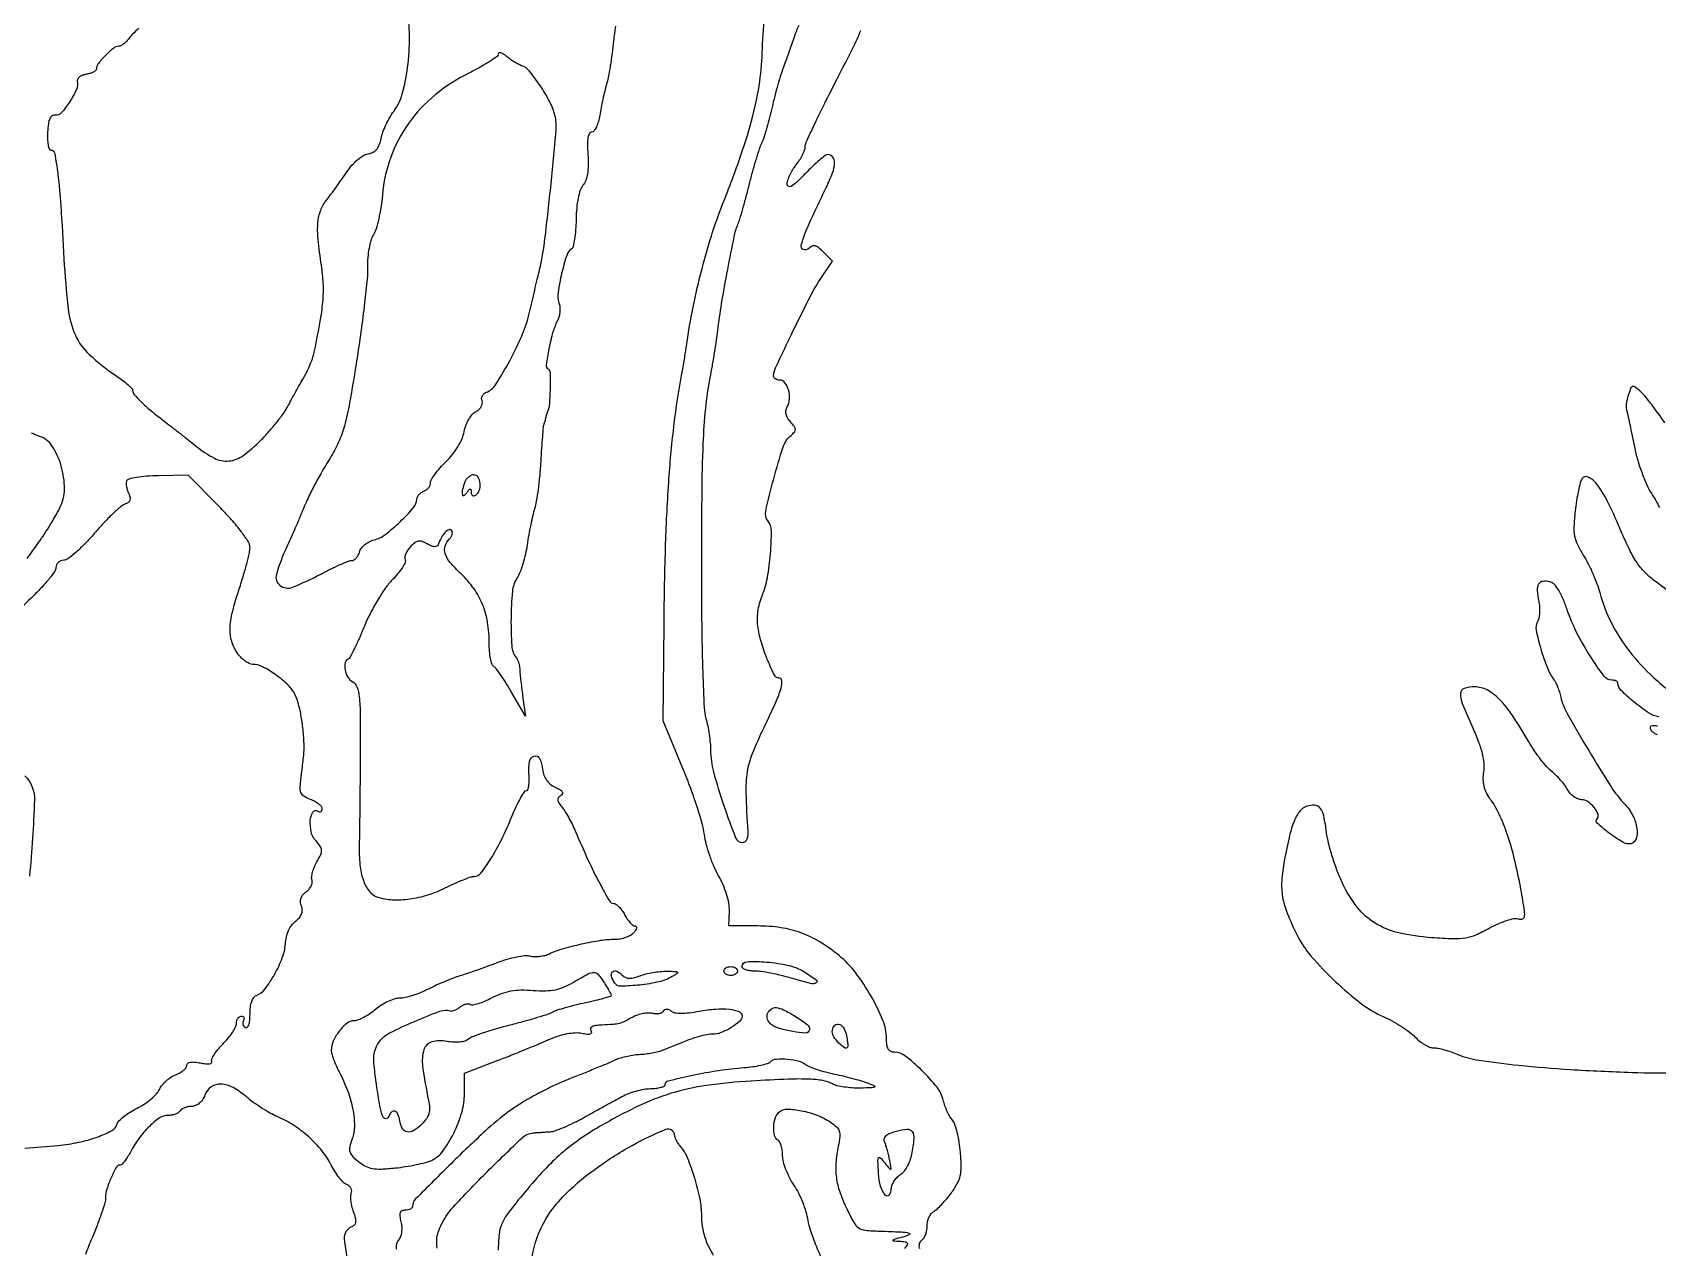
# Model space of a CAD drawing. Extents: x 0 to 1938, y 0 to 2000.
# Drawn here: x 1043.8 to 1403.8, y 423.7 to 693.1 of the extents above; entities that cross this region are included whole.
import ezdxf

# ---------------------------------------------------------------- set-up
doc = ezdxf.new("R2010")
doc.units = 0

msp = doc.modelspace()

# ---------------------------------------------------------------- linework, layer by layer
for points in [[(1067.364593, 693.992785, 0.00972), (1065.967006, 692.663261, 0.038726), (1065.193296, 691.769452, -0.031626), (1064.623696, 691.092263, -0.035475), (1063.993343, 690.519777, -0.038111), (1063.394413, 690.118567, -0.129221), (1062.943296, 690, 0.171131), (1061.811538, 689.600957, 0.026542), (1060.015188, 687.99005, 0.026515), (1058.399642, 686.198127, 0.171828), (1058, 685.069551, -0.201695), (1057.839594, 684.688082, -0.064984), (1057.339062, 684.311579, -0.052755), (1056.611347, 683.99554, -0.038242), (1055.75, 683.79581, 0.052107), (1054.906948, 683.575574, 0.074343), (1054.232145, 683.199837, 0.096896), (1053.823034, 682.734454, 0.183704), (1053.742408, 682.249035, -0.15764), (1053.52973, 680.390601, -0.038189), (1052.019796, 677.646217, -0.035926), (1050.170094, 675.218852, -0.260261), (1048.835777, 674.748955, 0.194904), (1048.168761, 674.603745, 0.138394), (1047.672105, 674.009789, 0.070574), (1047.339887, 672.856473, 0.020156), (1047.154936, 670.998955, 0.022109), (1047.132365, 669.466133, 0.036201), (1047.264363, 668.174693, 0.041866), (1047.509131, 667.24679, 0.317353), (1047.858797, 667, -0.363773), (1048.732188, 666.267656, -0.013606), (1049.411143, 661.714271, -0.01352), (1050.071849, 654.688963, -0.003174), (1050.784638, 642.899248, 0.014621), (1051.707237, 631.846286, 0.076659), (1053.303166, 625.977993, 0.102569), (1056.38058, 621.694361, 0.036705), (1062.305649, 617, -0.012914), (1063.71623, 615.987703, -0.018532), (1064.90714, 615.014063, -0.01459), (1065.819407, 614.161478, -0.197747), (1065.993167, 613.75, 0.177269), (1066.339411, 612.830132, 0.021016), (1067.85587, 611.211827, 0.020994), (1070.027839, 609.252914, 0.011096), (1072.873311, 607, -0.003177), (1074.424908, 605.811004, -0.001563), (1076.384465, 604.279688, -0.00155), (1078.409602, 602.676717, -0.002258), (1080.184122, 601.25, 0.051484), (1084.098324, 598.692156, 0.143653), (1087.28761, 598.076857, 0.133396), (1090.453236, 599.268393, 0.041847), (1094.332192, 602.594831, 0.014413), (1096.184628, 604.58543, 0.01264), (1098.004703, 606.766761, 0.012807), (1099.547867, 608.820172, 0.036705), (1100.473184, 610.344831, -0.0053), (1101.220983, 611.771793, -0.003124), (1102.143032, 613.4614, -0.003125), (1103.085289, 615.13786, -0.005342), (1103.895422, 616.523766, 0.023573), (1104.63308, 617.898339, 0.015753), (1105.351381, 619.533569, 0.01588), (1105.94859, 621.166428, 0.029838), (1106.308531, 622.523766, 0.006234), (1107.623827, 629.471856, 0.023752), (1108.183128, 633.847654, 0.033517), (1108.228481, 637.440232, 0.02408), (1107.817567, 641.433659, -0.012503), (1107.084035, 647.239256, -0.045258), (1107.045994, 650.959517, -0.070963), (1107.656147, 653.663695, -0.07897), (1108.987266, 655.981976, 0.008912), (1109.939283, 657.206079, 0.004043), (1111.14352, 658.840146, 0.004002), (1112.386193, 660.584455, 0.005476), (1113.475132, 662.175969, -0.034007), (1114.586583, 663.616693, -0.035262), (1115.870602, 664.874845, -0.037798), (1117.139698, 665.798546, -0.102962), (1118.178782, 666.175969, 0.080319), (1119.239827, 666.508266, 0.101562), (1120.046263, 667.14223, 0.08472), (1120.635226, 668.140316, 0.040915), (1121.049821, 669.56982, -0.038021), (1121.443386, 670.95672, -0.020484), (1122.124969, 672.598621, -0.020289), (1122.960896, 674.224052, -0.029928), (1123.833813, 675.56982, 0.095461), (1125.808198, 679.71079, 0.034869), (1127.006782, 686.120692, 0.034747), (1127.323463, 693.048666, 0.053301), (1126.543655, 699, 0.006913)], [(1240.400442, 423.398849, -0.078162), (1240.27569, 423.982996, -0.076891), (1240.33511, 424.580711, -0.081902), (1240.564485, 425.099907, -0.109884), (1240.931826, 425.457866, 0.1233), (1241.342115, 425.879417, 0.04748), (1241.686224, 426.626552, 0.043323), (1241.921019, 427.545583, 0.040908), (1242, 428.509327, -0.056113), (1242.109893, 429.485452, -0.05171), (1242.434731, 430.441465, -0.055296), (1242.913125, 431.237107, -0.102547), (1243.479934, 431.728833, 0.060235), (1244.208225, 432.260431, 0.015429), (1245.245294, 433.289875, 0.015489), (1246.364248, 434.547142, 0.015164), (1247.411465, 435.879998, 0.033573), (1248.692528, 437.885199, 0.070677), (1249.342468, 439.610489, 0.058387), (1249.552443, 441.651591, 0.017081), (1249.399928, 444.807656, 0.019425), (1249.124596, 447.06654, 0.021546), (1248.680951, 449.219476, 0.021519), (1248.148268, 451.008857, 0.095358), (1247.602705, 451.956181, -0.049125), (1247.042215, 452.750518, -0.021946), (1246.459345, 453.891116, -0.021473), (1245.943759, 455.161275, -0.027219), (1245.583814, 456.375277, 0.109314), (1244.195335, 459.238108, 0.030949), (1240.868041, 462.946991, 0.028622), (1237.191694, 466.174466, 0.167347), (1234.794241, 467, -0.105933), (1233.950297, 467.180833, -0.157626), (1233.394231, 467.683334, -0.101801), (1233.08852, 468.604685, -0.029377), (1233, 470.110023, 0.097649), (1232.216034, 474.085947, 0.032318), (1229.595418, 479.45641, 0.032785), (1226.13703, 484.687689, 0.058727), (1222.566756, 488.391786, 0.033914), (1218.231657, 491.477973, 0.050505), (1214.042079, 493.501493, 0.051203), (1209.575661, 494.626296, 0.036113), (1204.408327, 495), (1198.060903, 495), (1198.188442, 498.392552, 0.054799), (1198.068728, 500.054393, 0.029402), (1197.578967, 502.054096, 0.027769), (1196.800872, 504.156292, 0.02842), (1195.799788, 506.142552, -0.029613), (1194.790112, 508.157799, -0.018471), (1193.838785, 510.622844, -0.01852), (1193.078366, 513.131261, -0.031743), (1192.657413, 515.27564, 0.036407), (1192.142212, 517.776606, 0.009826), (1190.962148, 521.651841, 0.009895), (1189.444503, 526.010899, 0.010106), (1187.765616, 530.27564), (1183.5, 540.5), (1183.714548, 562, -0.005353), (1184.08154, 579.739108, -0.009822), (1184.818889, 594.174186, -0.011865), (1185.969695, 606.327569, -0.017112), (1187.608431, 617, 0.003262), (1187.885636, 618.52287, 0.002432), (1188.172296, 620.20625, 0.002457), (1188.427012, 621.795817, 0.005585), (1188.600158, 623, -0.016188), (1189.933785, 631.058226, -0.012929), (1191.874565, 639.646662, -0.013131), (1194.202625, 647.918047, -0.019604), (1196.706386, 655, 0.010696), (1200.764673, 665.859499, 0.021526), (1203.407244, 674.61259, 0.0264), (1204.929192, 682.223479, 0.0317), (1205.521349, 689.5, -0.034805), (1206.243911, 697.745928, -0.031967)], [(1172.992026, 694.461633, 0.017927), (1172.543673, 691.207446, -0.007779), (1172.217046, 688.41944, -0.007346), (1171.798328, 685.589062, -0.007326), (1171.35404, 683.093924, -0.025302), (1170.961512, 681.5, 0.01273), (1170.57458, 680.083169, 0.006428), (1170.155574, 678.279688, 0.006379), (1169.770246, 676.404508, 0.009434), (1169.484466, 674.75, -0.0296), (1169.176309, 673.313774, -0.04319), (1168.72443, 672.101745, -0.051295), (1168.207493, 671.250391, -0.234966), (1167.704687, 671.000622, 0.277648), (1167.188809, 670.690592, 0.08037), (1166.877196, 669.773707, 0.04481), (1166.757499, 668.235452, 0.014316), (1166.850569, 665.94049, -0.02014), (1166.917957, 663.608295, -0.03713), (1166.755781, 661.718678, -0.046768), (1166.373792, 660.243079, -0.089884), (1165.762254, 659.189868, 0.096677), (1165.163523, 658.125973, 0.030302), (1164.692569, 656.350308, 0.026974), (1164.368687, 654.128259, 0.01896), (1164.235074, 651.604374, -0.01403), (1164.135928, 649.301916, -0.019855), (1163.909098, 647.263053, -0.016412), (1163.606164, 645.629146, -0.192829), (1163.249358, 645.104374, 0.169187), (1162.152977, 643.640721, 0.019281), (1161.038458, 639.600314, 0.021872), (1160.25746, 635.469374, 0.113091), (1160.446902, 633.167296, -0.056523), (1160.626994, 632.252619, -0.038629), (1160.631508, 631.192556, -0.038878), (1160.474082, 630.155691, -0.061486), (1160.165153, 629.312548, 0.048295), (1159.102407, 626.632459, 0.022093), (1158.218692, 622.970922, 0.01352), (1157.619412, 619.385329, 0.297267), (1158.050005, 618.469095, -0.255215), (1158.471515, 617.728558, -0.008439), (1158.474402, 614.21685, -0.014548), (1158.320354, 610.807202, -0.077838), (1157.897963, 609, 0.019317), (1157.804397, 608.740731, 0.006374), (1157.686634, 608.353125, 0.006337), (1157.566846, 607.919524, 0.007145), (1157.463035, 607.5, -0.007034), (1157.359323, 607.080476, -0.006241), (1157.239832, 606.646875, -0.006276), (1157.122498, 606.259258, -0.019043), (1157.029454, 606, 0.074979), (1156.93799, 605.614535, 0.001279), (1156.762344, 603.44375, 0.003235), (1156.580367, 600.910407, 0.002143), (1156.402745, 598, -0.009047), (1156.171199, 594.908595, -0.008997), (1155.827641, 591.821875, -0.008882), (1155.431053, 589.136083, -0.034445), (1155.042402, 587.5, 0.018049), (1154.634715, 586.003634, 0.007064), (1154.176369, 583.9125, 0.006982), (1153.743666, 581.634124, 0.008631), (1153.407015, 579.5, -0.02106), (1153.023818, 577.409716, -0.018462), (1152.452191, 575.263876, -0.018858), (1151.790902, 573.36412, -0.051447), (1151.140241, 572.100429, 0.122725), (1150.130054, 569.189815, 0.019617), (1149.822963, 563.126588, 0.01827), (1149.975669, 557.058711, 0.151191), (1150.94014, 554.510349, -0.055721), (1151.244209, 554.015057, -0.031062), (1151.505211, 553.356165, -0.030599), (1151.688887, 552.648291, -0.043051), (1151.758291, 552, 0.017937), (1151.806285, 551.151002, 0.003458), (1151.958871, 549.61875, 0.003676), (1152.16249, 547.832825, 0.003384), (1152.397718, 546), (1153.00624, 541.5), (1150.02395, 546.678109, 0.008796), (1148.807254, 548.707248, 0.011416), (1147.61784, 550.520478, 0.009216), (1146.567888, 551.985542, 0.094523), (1146.02083, 552.487126, -0.18125), (1145.623655, 553.000347, -0.027005), (1145.299869, 554.289825, -0.027471), (1145.074615, 555.922671, -0.020542), (1145, 557.738019, 0.040776), (1144.625389, 562.32385, 0.056142), (1143.502957, 566.299227, 0.058097), (1141.562526, 569.822532, 0.04808), (1138.75, 573.058133, -0.027385), (1136.349688, 575.599355, -0.095631), (1135.250828, 577.557173, -0.157425), (1135.236715, 579.220482, -0.120984), (1136.183333, 580.783333, 0.060453), (1136.580937, 581.290763, 0.07915), (1136.802361, 581.835764, 0.097207), (1136.819307, 582.331989, 0.157721), (1136.62896, 582.704373, 0.309241), (1136.016829, 582.819289, 0.102119), (1135.231297, 582.261111, 0.061753), (1134.390513, 581.098525, 0.033699), (1133.646909, 579.5, -0.191644), (1133.340191, 579.168595, -0.132121), (1132.831404, 579.074618, -0.079967), (1132.120306, 579.248384, -0.033255), (1131.234576, 579.693573, 0.043682), (1130.103256, 580.232994, 0.13578), (1129.26922, 580.306331, 0.127475), (1128.484492, 579.940928, 0.036482), (1127.505961, 579.006587, 0.038971), (1126.897035, 578.218195, 0.049799), (1126.473232, 577.404627, 0.058658), (1126.278897, 576.684385, 0.176792), (1126.380167, 576.193894, -0.256341), (1126.409366, 575.6296, -0.030038), (1125.771552, 574.48997, -0.030045), (1124.781941, 573.133736, -0.020089), (1123.499308, 571.702254, 0.040272), (1121.97784, 569.859861, 0.017349), (1120.243803, 567.184574, 0.017035), (1118.585344, 564.193894, 0.021597), (1117.271179, 561.321373, -0.00721), (1116.154925, 558.683397, -0.010657), (1115.093721, 556.405862, -0.006158), (1114.145621, 554.537836, -0.169237), (1113.75, 554.166667, 0.243145), (1113.063709, 553.310205, 0.098858), (1113.061507, 551.771908, 0.085906), (1113.681547, 550.159134, 0.131366), (1114.75, 549.120731, -0.182355), (1115.701329, 547.991618, -0.058643), (1116.192326, 545.818939, -0.02462), (1116.412343, 541.885191, -0.003065), (1116.416729, 533.321041, -0.00067), (1116.374442, 527.243451, -0.000694), (1116.316277, 521.238056, -0.000668), (1116.251762, 516.039702, -0.003006), (1116.191696, 513, 0.030729), (1116.35086, 508.539804, 0.060241), (1117.116259, 505.075524, 0.082826), (1118.434856, 502.679299, 0.149891), (1120.260016, 501.417474, 0.065871), (1123.561723, 500.831047, 0.044581), (1127.385088, 501.002728, 0.041847), (1131.393212, 501.889011, 0.040282), (1135.251591, 503.438083, -0.00922), (1137.314711, 504.419116, -0.011598), (1139.261755, 505.247437, -0.00982), (1140.912751, 505.86774, -0.085144), (1141.6838, 506, 0.231516), (1143.12231, 506.7038, 0.024946), (1145.30921, 509.826896, 0.026115), (1147.686945, 514.089885, 0.016826), (1150.009383, 519.25, -0.011966), (1150.9755, 521.453541, -0.018273), (1151.927586, 523.310938, -0.013173), (1152.788141, 524.757833, -0.257445), (1153.227296, 525, 0.325279), (1153.54256, 525.229365, 0.040788), (1153.748003, 526.101562, 0.035482), (1153.843702, 527.312515, 0.021498), (1153.793282, 528.75, -0.06543), (1153.937053, 531.479536, -0.278036), (1154.977069, 532.651846, -0.380315), (1156.158983, 532.118222, -0.076562), (1156.821641, 529.695919, 0.057675), (1157.119209, 528.421758, 0.067985), (1157.691197, 527.324176, 0.069169), (1158.526926, 526.434766, 0.062797), (1159.600018, 525.772475, -0.025905), (1160.65723, 525.222987, -0.113758), (1161.164848, 524.742773, -0.25885), (1161.199687, 524.308264, -0.148746), (1160.84268, 523.902771, 0.090544), (1160.337788, 523.447129, 0.18856), (1160.191952, 522.946176, 0.12242), (1160.408652, 522.319831, 0.029683), (1161.064302, 521.431948, -0.034388), (1161.72072, 520.525313, -0.012501), (1162.527405, 519.157673, -0.012327), (1163.338318, 517.612376, -0.014387), (1164.028993, 516.105733, 0.007659), (1166.870389, 509.680661, 0.013942), (1169.415729, 504.537769, 0.008709), (1171.621298, 500.546913, 0.268298), (1172.567157, 500, -0.1587), (1173.078414, 499.833535, -0.042391), (1173.733444, 499.265625, -0.038553), (1174.407342, 498.456912, -0.031573), (1175, 497.5, 0.027549), (1175.582179, 496.542899, 0.035097), (1176.225014, 495.734375, 0.03774), (1176.837078, 495.160212, 0.171146), (1177.291424, 495, -0.253231), (1177.539068, 494.865984, -0.195075), (1177.599123, 494.559375, -0.089265), (1177.411831, 494.076421, -0.036195), (1177, 493.5, -0.090714), (1176.31283, 492.924557, -0.042936), (1175.258718, 492.440625, -0.040665), (1174.035278, 492.11086, -0.045531), (1172.820375, 492, 0.039298), (1169.671914, 491.752161, 0.015294), (1165.377837, 490.936582, 0.015187), (1161.165072, 489.866929, 0.042318), (1158.315707, 488.782654, -0.048424), (1157.327265, 488.420247, -0.034075), (1156.162782, 488.200481, -0.034525), (1155.008131, 488.143412, -0.059104), (1154.053903, 488.275653, 0.091003), (1152.918806, 488.360113, 0.021962), (1151.047941, 488.075153, 0.021821), (1148.896006, 487.551491, 0.02013), (1146.738196, 486.830194, -0.003451), (1144.512765, 486.002815, -0.002953), (1142.15747, 485.161332, -0.002975), (1140.007683, 484.421894, -0.008485), (1138.5, 483.941661, 0.018378), (1137.071423, 483.455295, 0.008089), (1135.217576, 482.712533, 0.007993), (1133.274703, 481.860613, 0.010629), (1131.538558, 481.020934, -0.021498), (1129.846194, 480.247347, -0.019475), (1128.037493, 479.593649, -0.019911), (1126.372482, 479.136341, -0.05712), (1125.182914, 479, 0.07697), (1124.055398, 478.825396, 0.032204), (1122.619254, 478.265625, 0.030908), (1121.131091, 477.456803, 0.034981), (1119.817631, 476.5, -0.026979), (1118.547338, 475.543187, -0.027424), (1117.188127, 474.734375, -0.028498), (1115.933464, 474.16659, -0.092256), (1115.038285, 474, 0.172635), (1113.489712, 473.448899, 0.057234), (1111.78148, 471.696555, 0.05625), (1110.441732, 469.491267, 0.108813), (1110, 467.485523, 0.067461), (1110.11107, 466.666048, 0.0187), (1110.50392, 465.426128, 0.018523), (1111.058837, 464.041886, 0.018438), (1111.715471, 462.70034, -0.033635), (1113.604677, 458.523937, -0.041225), (1114.767948, 454.403568, -0.046446), (1115.139246, 450.70043, -0.092109), (1114.622647, 447.805554, 0.029625), (1114.080233, 446.058643, 0.128256), (1114.094544, 444.981902, 0.127062), (1114.633102, 444.043861, 0.028849), (1116, 442.797857, 0.050123), (1117.557147, 441.774728, 0.07672), (1119.083351, 441.255348, 0.054929), (1121.040092, 441.127733, 0.014821), (1124.145272, 441.358758, 0.013021), (1126.481843, 441.664102, 0.012459), (1128.83419, 442.094344, 0.012493), (1130.889982, 442.577433, 0.042961), (1132.180143, 443.036217, 0.126768), (1134.697639, 445.070841, 0.045431), (1137.120144, 449.039047, 0.044783), (1138.906821, 453.675973, 0.069682), (1139.5, 457.911651), (1139.5, 462.340923), (1147, 465.244837, 0.002497), (1150.169427, 466.490237, 0.002146), (1153.490782, 467.831068, 0.002161), (1156.495381, 469.074226, 0.006223), (1158.564365, 469.97119, -0.029364), (1160.399309, 470.667753, -0.030146), (1162.287313, 471.137432, -0.032262), (1164.042568, 471.347379, -0.060932), (1165.46299, 471.251826, 0.018493), (1166.747358, 471.055213, 0.098138), (1167.452613, 471.112272, 0.30406), (1167.692501, 471.394738, 0.168386), (1167.589608, 471.855011, -0.208375), (1167.51859, 472.349284, -0.204641), (1167.831594, 472.742846, -0.088841), (1168.629843, 473.005605, -0.024991), (1169.940983, 473.125, 0.007493), (1172.506921, 473.268392, 0.044337), (1173.833632, 473.481716, 0.052019), (1175.011249, 473.914235, 0.012602), (1176.852233, 474.875332, -0.043877), (1177.892189, 475.338055, -0.035746), (1179.070673, 475.650903, -0.037035), (1180.2055, 475.780818, -0.074066), (1181.101237, 475.683777, 0.051285), (1181.870535, 475.564912, 0.058368), (1182.614151, 475.613902, 0.067126), (1183.223078, 475.813291, 0.142638), (1183.588032, 476.142438, -0.113369), (1183.916173, 476.474574, -0.143968), (1184.328606, 476.593038, -0.114914), (1184.811788, 476.477304, -0.057263), (1185.341621, 476.131443, 0.135175), (1186.136361, 475.772711, 0.038122), (1187.504016, 475.664339, 0.031077), (1189.300244, 475.770919, 0.016519), (1191.502593, 476.113771, -0.027847), (1195.140139, 476.59596, -0.047269), (1198.207702, 476.539641, -0.064719), (1200.331617, 476.015193, -0.309188), (1201, 475.037652, -0.214876), (1200.4707, 473.862878, -0.043819), (1198.591251, 472.473504, -0.045299), (1196.335498, 471.360205, -0.092242), (1194.399618, 471, 0.052531), (1192.779536, 470.82932, 0.025977), (1190.779163, 470.293165, 0.016058), (1187.972284, 469.281509, 0.004111), (1183.5, 467.462658, -0.036532), (1182.502785, 467.130581, -0.01526), (1181.11852, 466.824073, -0.015002), (1179.610833, 466.584805, -0.018818), (1178.201345, 466.45796, 0.024847), (1176.777258, 466.312481, 0.018497), (1175.225024, 466.016408, 0.018799), (1173.778878, 465.626959, 0.039746), (1172.701345, 465.196447, -0.014501), (1171.402755, 464.600014, -0.002415), (1168.868963, 463.538507, -0.002647), (1165.87619, 462.320176, -0.002342), (1162.746189, 461.082236, 0.01787), (1159.370855, 459.624511, 0.012129), (1155.633507, 457.736993, 0.012233), (1152.109167, 455.735923, 0.023854), (1149.421131, 453.941736, 0.027409), (1144.136805, 449.570952, 0.008084), (1136.530704, 442.31223, 0.002786), (1128.686557, 434.493531, 0.197887), (1128, 432.826738, -0.186774), (1127.87783, 432.511094, -0.089593), (1127.52753, 432.242854, -0.069422), (1127.00709, 432.060994, -0.049428), (1126.391592, 432, 0.097681), (1125.656662, 431.85504, 0.210034), (1125.263943, 431.447809, 0.123622), (1125.183054, 430.696239, 0.026787), (1125.434651, 429.404347, -0.047188), (1125.606059, 428.282347, -0.046831), (1125.564758, 427.145176, -0.050425), (1125.327149, 426.133391, -0.090571), (1124.910539, 425.392206, 0.113812), (1124.448299, 424.473311, 0.098153), (1124.400947, 423.391616, 0.05853)], [(1213.580644, 694.615914, 0.031503), (1212.796191, 692.741952, -0.001207), (1212.140173, 690.862768, -0.00081), (1211.381699, 688.717948, -0.000816), (1210.64052, 686.643521, -0.001614), (1210.04428, 685, 0.014016), (1209.464921, 683.270361, 0.005734), (1208.77133, 680.891635, 0.005668), (1208.084237, 678.318231, 0.007218), (1207.511838, 675.928969, -0.008202), (1206.962242, 673.654654, -0.008513), (1206.34465, 671.427794, -0.008272), (1205.746051, 669.520475, -0.03616), (1205.293623, 668.428969, 0.036402), (1204.816654, 667.276684, 0.006193), (1204.097431, 665.010385, 0.006732), (1203.319977, 662.321419, 0.005952), (1202.58123, 659.5, -0.003912), (1201.853428, 656.67337, -0.004406), (1201.108858, 653.96875, -0.004043), (1200.436814, 651.679467, -0.023776), (1200.018043, 650.5, 0.04647), (1199.190782, 647.785725, 0.003796), (1197.748256, 640.496453, 0.005635), (1196.398011, 632.926464, 0.011772), (1195.552564, 627, -0.006877), (1195.26752, 624.851683, -0.003157), (1194.839847, 622.059375, -0.003126), (1194.352772, 619.126035, -0.004318), (1193.876448, 616.5, 0.021843), (1192.889441, 609.711931, 0.014915), (1192.337294, 601.93556, 0.008578), (1192.069111, 590.716543, 0.001774), (1192.006, 570.966604, 0.003463), (1192.081829, 560.550555, 0.004794), (1192.30411, 551.211017, 0.003052), (1192.613589, 543.377839, 0.058493), (1193.007684, 540.973206, -0.020821), (1193.390194, 539.394167, -0.012627), (1193.716933, 537.499515, -0.012644), (1193.946467, 535.599657, -0.021695), (1194.028684, 534.006602, 0.063144), (1194.683758, 529.158272, 0.017633), (1196.919, 521.82028, 0.009665), (1199.586328, 514.519326, 0.309663), (1201.074368, 513.5, 0.149411), (1201.655964, 513.677762, 0.128321), (1202.080414, 514.159469, 0.090055), (1202.31293, 514.946039, 0.043451), (1202.335012, 516, -0.008689), (1201.922741, 524.489998, -0.045951), (1202.205002, 529.134827, -0.056897), (1203.313106, 533.198639, -0.017678), (1205.870709, 539, 0.006209), (1208.484601, 544.578795, 0.033979), (1209.650054, 547.695717, 0.092205), (1209.828616, 549.374022, 0.391578), (1209.151874, 550, -0.284832), (1208.186266, 550.598639, -0.016919), (1206.699779, 553.865445, -0.024568), (1205.359791, 557.605115, -0.03355), (1204.551476, 561.090873, -0.040166), (1204.413504, 562.801104, -0.031218), (1204.529574, 564.664676, -0.030924), (1204.879737, 566.520943, -0.036893), (1205.443271, 568.209985, 0.054362), (1206.609351, 572.158455, 0.024693), (1207.304132, 577.507334, 0.019611), (1207.512564, 582.641061, 0.172278), (1206.766075, 584.752399, -0.227994), (1206.252777, 586.918013, -0.011551), (1208.013568, 594.154033, -0.014409), (1210.1189, 601.193361, -0.14054), (1211.852192, 603.734096, 0.041582), (1212.614882, 604.482555, 0.189482), (1212.816711, 605.058285, 0.151605), (1212.592052, 605.696904, 0.024099), (1211.740072, 606.734723, -0.048839), (1211.092756, 607.607844, -0.082406), (1210.758977, 608.453519, -0.094857), (1210.740631, 609.274875, -0.086059), (1211.022712, 610.0761, 0.115537), (1211.518373, 611.798832, 0.08019), (1211.295219, 613.820419, 0.092165), (1210.508594, 615.43323, 0.237626), (1209.383369, 616, -0.060392), (1208.854355, 616.06413, -0.079102), (1208.406365, 616.253088, -0.097178), (1208.106401, 616.532965, -0.157861), (1208, 616.861575, -0.110664), (1208.423676, 618.752376, -0.002622), (1212.355428, 626.973283, -0.00565), (1216.223567, 634.728889, -0.03058), (1218.621615, 638.774348), (1221.066847, 642.377598), (1219.044534, 644.39991, 0.026597), (1217.970066, 645.36577, 0.108733), (1217.189672, 645.754772, 0.168864), (1216.510898, 645.694362, 0.090763), (1215.811111, 645.211111, -0.297122), (1214.596111, 644.954974, -0.387459), (1214.115194, 645.921653, -0.037207), (1215.79059, 650.482569, -0.006652), (1219.65469, 658.696432, 0.023172), (1221.047311, 661.929852, 0.079189), (1221.506046, 664.166424, 0.179672), (1221.089724, 665.46032, 0.229914), (1219.978109, 666, 0.166944), (1219.44536, 665.817022, 0.010753), (1218.153854, 664.765825, 0.01476), (1216.649473, 663.408103, 0.010406), (1215.037126, 661.798555, -0.009634), (1213.058415, 659.817173, -0.057322), (1211.898255, 658.931024, -0.254421), (1211.300404, 658.907399, -0.285396), (1211, 659.390825, -0.07886), (1211.137218, 660.255428, -0.029348), (1211.5875, 661.404523, -0.028203), (1212.234551, 662.621902, -0.030406), (1213, 663.727129, 0.025083), (1213.765475, 664.807653, 0.025672), (1214.4125, 665.951268, 0.026501), (1214.867984, 666.997677, 0.089628), (1215, 667.728223, -0.107054), (1215.216449, 668.727574, -0.003073), (1217.054417, 672.706414, -0.00609), (1219.313925, 677.371308, -0.004139), (1221.993761, 682.627143, 0.003936), (1225.612049, 689.716396, 0.023179), (1227.304869, 693.530596, 0.046277)], [(1405.463795, 606.522392, 0.007387), (1403.249355, 609.602611, 0.006636), (1401.306401, 612.151245, 0.043616), (1400.21081, 613.323027, 0.01301), (1398.891895, 614.447058, 0.217159), (1398.348455, 614.587035, 0.254601), (1397.937005, 614.258246, 0.017676), (1397.39244, 612.823027, 0.023051), (1397.114346, 611.860296, 0.023982), (1396.930338, 610.888639, 0.024556), (1396.853435, 610.03745, 0.088609), (1396.926849, 609.5, -0.024383), (1397.110517, 608.819864, -0.001483), (1397.554095, 606.75929, -0.002211), (1398.064539, 604.299909, -0.001633), (1398.608441, 601.574178, 0.02113), (1399.312971, 598.643789, 0.017104), (1400.307108, 595.565762, 0.017435), (1401.42181, 592.786796, 0.042091), (1402.483467, 590.845618, -0.016158), (1403.446858, 589.282336, -0.018569), (1404.260768, 587.729755, -0.017961)], [(1042.620157, 576.459061, 0.007263), (1045.161301, 579.987039, 0.014589), (1047.731122, 583.905088, 0.018327), (1049.868316, 587.684259, 0.1196), (1050.894531, 591.878462, 0.071256), (1050.171558, 596.994682, 0.074548), (1048.125931, 601.43778, 0.174495), (1045.244277, 603.605732, -0.018996), (1044.467504, 603.878292, -0.011596), (1043.571756, 604.255577, -0.011617)], [(1042.116168, 445.762999, 0.010329), (1049.5, 446.342185, 0.027484), (1054.034015, 447.045491, 0.03383), (1058.151359, 448.213768, 0.03477), (1061.335928, 449.611618, 0.197596), (1062.500355, 451.001119, -0.115739), (1062.964985, 451.780148, -0.031174), (1064.034769, 452.757411, -0.029829), (1065.424462, 453.745889, -0.026989), (1066.968039, 454.59851, 0.0323), (1068.548441, 455.49349, 0.029656), (1070.048395, 456.608273, 0.030932), (1071.265505, 457.76573, 0.080031), (1071.936441, 458.770078, -0.062445), (1072.517352, 459.709214, -0.038716), (1073.408205, 460.653902, -0.038358), (1074.449677, 461.463274, -0.055218), (1075.487709, 461.995327, 0.037339), (1076.449206, 462.445593, 0.04623), (1077.262015, 463.007656, 0.053088), (1077.825531, 463.591922, 0.166834), (1078, 464.100249, -0.228882), (1078.214859, 464.545026, -0.124533), (1078.780499, 464.799649, -0.068201), (1079.725548, 464.836523, -0.025056), (1081.049711, 464.640058, 0.022547), (1082.203378, 464.462973, 0.055913), (1083.057025, 464.466805, 0.134006), (1083.488514, 464.640461, 0.386518), (1083.542618, 464.931042, -0.247611), (1083.506468, 465.460921, -0.035688), (1084.032709, 466.450655, -0.033604), (1084.881422, 467.62153, -0.022755), (1085.992907, 468.839061, 0.023962), (1087.143949, 470.106052, 0.027254), (1088.116667, 471.426042, 0.02798), (1088.808729, 472.621873, 0.117711), (1089, 473.423077, -0.065353), (1089.079133, 474.025923, -0.082776), (1089.311086, 474.536779, -0.099047), (1089.65516, 474.878492, -0.147176), (1090.059017, 475, -0.098926), (1090.418448, 474.928183, -0.176081), (1090.637945, 474.726548, -0.169366), (1090.681645, 474.42443, -0.090666), (1090.542705, 474.069098, 0.108373), (1090.401101, 473.665803, 0.099685), (1090.434921, 473.22714, 0.095498), (1090.639411, 472.820631, 0.090427), (1090.983688, 472.510081, 0.327411), (1091.392039, 472.54251, 0.13283), (1091.72297, 473.031865, 0.060415), (1091.935716, 474.030905, 0.022287), (1092, 475.472368, -0.031647), (1092.095481, 476.979389, -0.050949), (1092.386507, 478.231604, -0.064481), (1092.83646, 479.142186, -0.155398), (1093.416783, 479.60644, 0.139316), (1095.290428, 481.010959, 0.034542), (1097.419111, 484.248467, 0.036069), (1099.15291, 487.926769, 0.076136), (1099.828498, 491, -0.041958), (1100.059137, 492.544047, -0.04684), (1100.540631, 493.969469, -0.050799), (1101.229075, 495.169409, -0.074408), (1102.075901, 496.041096, 0.048776), (1102.937178, 496.841526, 0.089267), (1103.433836, 497.658066, 0.102473), (1103.575904, 498.51566, 0.081767), (1103.386299, 499.435703, -0.074721), (1103.189858, 500.325682, -0.098284), (1103.295654, 501.1486, -0.093222), (1103.715834, 501.900299, -0.061029), (1104.441979, 502.581232, 0.057332), (1105.082524, 503.173087, 0.062344), (1105.551257, 503.879523, 0.070525), (1105.786561, 504.588443, 0.131907), (1105.737014, 505.186625, -0.117084), (1105.659758, 505.874555, -0.035685), (1105.861721, 506.910103, -0.033553), (1106.262326, 508.075742, -0.031021), (1106.824222, 509.209471, 0.021567), (1107.67697, 510.851333, 0.122904), (1107.862522, 511.809311, 0.14031), (1107.562969, 512.67801, 0.031186), (1106.573145, 513.919176, -0.127444), (1105.570335, 515.835829, -0.074618), (1105.363199, 518.433818, -0.122711), (1105.945173, 520.228367, -0.412976), (1107.029317, 520.481881, 0.088462), (1107.399937, 520.335091, 0.167301), (1107.714862, 520.376548, 0.177832), (1107.924831, 520.599065, 0.101448), (1108, 520.965734, 0.176712), (1107.823266, 521.450181, 0.049558), (1107.236771, 522.021324, 0.043435), (1106.396324, 522.579542, 0.034051), (1105.401774, 523.037345, -0.049079), (1103.932607, 523.767807, -0.171287), (1103.28319, 524.584097, -0.10363), (1103.118785, 525.879598, -0.012438), (1103.423106, 528.762594, 0.003115), (1103.657972, 530.649855, 0.003909), (1103.851084, 532.402137, 0.003147), (1103.992261, 533.873602, 0.030502), (1104.010037, 534.5, 0.01471), (1103.784243, 538.135218, 0.019539), (1103.353156, 541.419204, 0.021915), (1102.751421, 544.19577, 0.047423), (1101.998914, 546.244434, 0.089184), (1100.473976, 548.359432, 0.036294), (1097.740247, 550.641783, 0.035522), (1094.781248, 552.464446, 0.12085), (1092.597827, 553, -0.100446), (1091.996897, 553.121953, -0.039218), (1091.241582, 553.514063, -0.036829), (1090.466281, 554.080365, -0.037747), (1089.789297, 554.75, -0.085448), (1088.191462, 557.386117, -0.088764), (1087.594815, 560.369739, -0.063379), (1087.998802, 564.156547, -0.022754), (1089.492122, 569.381795, 0.007671), (1090.452329, 572.394641, 0.009102), (1091.263311, 575.269142, 0.008101), (1091.86232, 577.710793, 0.056153), (1092, 578.932863, 0.143655), (1091.642124, 580.152771, 0.019197), (1090.092032, 582.37485, 0.019818), (1087.910651, 585.033403, 0.01243), (1085.163661, 587.972564), (1078.327323, 594.932036), (1071.698012, 594.819069, 0.014312), (1069.04326, 594.697765, 0.024263), (1066.835649, 594.425299, 0.022752), (1065.163751, 594.057023, 0.245042), (1064.669478, 593.603051, 0.089528), (1064.577133, 593.060795, 0.038882), (1064.641362, 592.329684, 0.036859), (1064.833187, 591.542534, 0.040436), (1065.134374, 590.817149, -0.059665), (1065.438175, 589.998105, -0.150638), (1065.398564, 589.370455, -0.152416), (1065.013335, 588.878737, -0.06155), (1064.249247, 588.480179, 0.0903), (1063.297596, 587.912371, 0.011711), (1061.545091, 586.307387, 0.013339), (1059.542586, 584.279952, 0.010782), (1057.5, 582.001992, -0.015318), (1055.457321, 579.765093, -0.020182), (1053.454688, 577.862612, -0.018046), (1051.70143, 576.435192, -0.150223), (1050.75, 576.088962, 0.084613), (1050.081659, 575.939778, 0.089175), (1049.514062, 575.578908, 0.094972), (1049.133855, 575.065279, 0.112432), (1049, 574.477533, -0.151557), (1048.737573, 573.631649, -0.017348), (1047.537267, 572.007139, -0.019674), (1045.927508, 570.135728, -0.014831), (1044.020484, 568.205613, 0.026932), (1039.927184, 563.857227, 0.028501)], [(1414.807863, 563.168345, -0.008076), (1403.179108, 571.5, -0.041466), (1400.976822, 573.4344, -0.045875), (1399.205093, 575.645637, -0.034127), (1397.503587, 578.648053, -0.011752), (1395.4497, 583.20009, 0.015199), (1392.663346, 589.263677, 0.04897), (1390.312096, 593.022307, 0.120123), (1388.456206, 594.507297, 0.380105), (1387.054265, 594.087802, 0.07624), (1386.696409, 593.244662, 0.011247), (1386.278894, 591.434713, 0.012465), (1385.884097, 589.256369, 0.010426), (1385.571298, 586.92742, 0.016026), (1385.29959, 583.564004, 0.058109), (1385.444166, 581.42633, 0.067742), (1386.062971, 579.552078, 0.027239), (1387.379438, 577.190983, -0.023174), (1388.410476, 575.376622, -0.014007), (1389.468976, 573.142203, -0.01402), (1390.397701, 570.859229, -0.023827), (1391.027802, 568.896752, 0.051177), (1393.594123, 562.186788, 0.048346), (1397.509766, 555.998876, 0.04259), (1403.016969, 550.038801, 0.026494), (1410.382135, 544, -0.002194)], [(1404.111173, 541.327765, -0.096604), (1401.808213, 542.274423, -0.026404), (1398.631624, 544.616946, -0.022465), (1395.748039, 547.213808, -0.186815), (1395.038462, 548.788462, 0.166131), (1394.928927, 549.06013, 0.088593), (1394.644358, 549.290986, 0.07165), (1394.231515, 549.447221, 0.054736), (1393.750842, 549.5, -0.236351), (1391.976689, 550.388265, -0.018548), (1388.879024, 554.864648, -0.025199), (1385.901338, 560.091219, -0.035462), (1383.829687, 565.038306, 0.018126), (1382.855522, 567.611332, 0.039257), (1381.885799, 569.489319, 0.053127), (1380.916441, 570.735025, 0.137757), (1379.943501, 571.304524, 0.097706), (1378.402563, 571.398613, 0.23382), (1377.477855, 570.775179, 0.147981), (1377.157759, 569.372644, 0.036706), (1377.49697, 567.013798, -0.037013), (1377.675437, 565.767319, -0.032472), (1377.679774, 564.451716, -0.033882), (1377.524799, 563.260423, -0.078436), (1377.213311, 562.416683, 0.179991), (1376.929058, 560.585932, 0.019882), (1377.962167, 556.398604, 0.024837), (1379.407414, 552.197223, 0.069471), (1380.950654, 549.5, -0.057278), (1381.291987, 548.935685, -0.016234), (1381.689494, 547.987812, -0.01613), (1382.071844, 546.880102, -0.016412), (1382.379563, 545.756382, 0.069293), (1383.815975, 542.083858, 0.006896), (1388.56235, 533.889224, 0.008227), (1393.52893, 525.882903, 0.045804), (1396.638701, 521.902659, -0.073125), (1398.377444, 519.408478, -0.080189), (1399.255986, 516.595953, -0.111253), (1399.076624, 514.326468, -0.272704), (1397.883347, 513.241544, -0.187491), (1396.213404, 513.520068, -0.025144), (1393.188832, 515.528677, -0.02314), (1390.450782, 517.755403, -0.430818), (1390.422581, 518.755915, 0.293092), (1390.645092, 519.77395, 0.081083), (1389.797597, 521.265034, 0.072038), (1388.398629, 522.563912, 0.152283), (1387, 523, -0.098206), (1386.173619, 523.163892, -0.057224), (1385.286461, 523.655357, -0.054086), (1384.476445, 524.37775, -0.060838), (1383.876372, 525.231001, 0.036507), (1383.251347, 526.218298, 0.019389), (1382.345181, 527.347773, 0.019197), (1381.324492, 528.436185, 0.028155), (1380.340481, 529.304137, -0.045434), (1379.256069, 530.329307, -0.016055), (1377.892985, 531.978974, -0.015784), (1376.503291, 533.897492, -0.017885), (1375.297198, 535.823136, 0.015618), (1371.670632, 541.672058, 0.047622), (1368.730357, 545.297411, 0.074761), (1366.052784, 547.311652, 0.124564), (1363.332635, 548, 0.078708), (1361.000274, 547.630561, 0.311209), (1360.163764, 546.537455, 0.109883), (1360.540144, 544.33303, 0.008843), (1362.878682, 538.888315, -0.01544), (1364.167754, 535.774371, -0.030536), (1364.959352, 533.2204, -0.038466), (1365.313889, 531.059376, -0.059043), (1365.252833, 529.165857, 0.041383), (1365.139882, 527.494167, 0.055644), (1365.331081, 525.989897, 0.05608), (1365.847423, 524.573805, 0.042951), (1366.705878, 523.165857, -0.049232), (1368.67072, 519.85054, -0.026729), (1370.443383, 515.452927, -0.022838), (1372.014991, 510.069896, -0.014771), (1373.361055, 503.718878, -0.003432), (1374.212848, 498.82858, -0.054459), (1374.308419, 497.147052, -0.288623), (1373.883299, 496.543964, -0.177361), (1372.985315, 496.504661, 0.125489), (1371.991669, 496.562016, 0.028841), (1370.350766, 496.143583, 0.027744), (1368.443136, 495.419401, 0.022728), (1366.492291, 494.443753, -0.024358), (1363.543792, 492.981152, -0.063119), (1361.271568, 492.313708, -0.048201), (1358.569755, 492.142442, -0.009772), (1353.767925, 492.395093, -0.038125), (1346.489973, 493.482575, -0.081433), (1341.240888, 495.622118, -0.090173), (1337.283299, 499.159628, -0.0555), (1334.004377, 504.5, -0.020206), (1332.87317, 507.180429, -0.014176), (1331.809664, 510.279359, -0.014332), (1330.959318, 513.30967, -0.028821), (1330.497062, 515.748883, 0.01822), (1329.885381, 519.397584, 0.112409), (1329.103345, 521.119046, 0.217411), (1327.91997, 521.753817, 0.093148), (1326.098598, 521.531294, 0.151438), (1324.598277, 520.48732, 0.067999), (1323.37903, 518.389553, 0.040376), (1322.279897, 514.9582, 0.011468), (1321.131253, 509.47096, 0.029278), (1320.568261, 504.985997, 0.059306), (1320.753384, 501.438445, 0.053533), (1321.787905, 497.807635, 0.019992), (1323.973831, 492.971528, 0.061969), (1327.108174, 488.272804, 0.025514), (1332.407498, 482.731439, 0.025534), (1338.251588, 477.752345, 0.06105), (1343.151611, 474.863926, -0.022157), (1345.099141, 473.911127, -0.017841), (1347.104417, 472.722738, -0.018196), (1348.879777, 471.489685, -0.043319), (1350.075925, 470.419182, 0.036583), (1351.082723, 469.49345, 0.035143), (1352.226752, 468.710635, 0.037217), (1353.334292, 468.168196, 0.095547), (1354.206433, 468, -0.050996), (1355.155519, 467.902948, -0.015799), (1356.552991, 467.567765, -0.015618), (1358.101297, 467.091815, -0.01658), (1359.585884, 466.528562, 0.062164), (1364.19453, 465.245086, 0.0111), (1373.077978, 464.126633, 0.010706), (1384.459405, 463.195449, 0.006258), (1398.127418, 462.542903, 0.015273), (1408.728671, 462.493644, 0.040543)], [(1403.814134, 537.358749, -0.049452), (1403.111257, 537.735547, -0.053712), (1402.563026, 538.195667, -0.111419), (1402.275762, 538.671314, -0.147376), (1402.263061, 539.11301, -0.229867), (1402.50811, 539.394795, -0.125906), (1403.036221, 539.476037, -0.039501), (1403.830037, 539.334195, 0.050598)], [(1042.086802, 528.313198, -0.208318), (1044.250391, 522.810791, -0.014964), (1043.143597, 506.078206, -0.02182)], [(1133.445874, 423.613479, -0.05305), (1133.37929, 425.505651, -0.064799), (1133.713558, 427.152589, -0.036914), (1134.512409, 429.023997, -0.067973), (1137.426642, 433.167214, -0.009883), (1144.605741, 440.593284, -0.005942), (1152.274564, 448.039285, -0.171211), (1154.745278, 449.141569, -0.002291), (1155.560771, 449.203603, -0.001214), (1156.57205, 449.273403, -0.001208), (1157.606612, 449.339777, -0.001872), (1158.5, 449.391569, 0.072298), (1159.597517, 449.612341, 0.013893), (1161.494241, 450.349398, 0.014533), (1163.676458, 451.34357, 0.012941), (1165.884649, 452.5, -0.000412), (1168.174572, 453.773336, -0.000346), (1170.602692, 455.118703, -0.000349), (1172.821363, 456.343989, -0.000967), (1174.384649, 457.201968, -0.03503), (1175.814234, 457.857571, -0.022917), (1177.539553, 458.418093, -0.023062), (1179.279937, 458.811265, -0.040344), (1180.75, 458.951968, 0.025277), (1181.995384, 459.033434, 0.039872), (1183.045312, 459.241422, 0.047469), (1183.790636, 459.530623, 0.283713), (1184, 459.869895, -0.345677), (1184.63826, 460.682781, -0.0071), (1190.020309, 461.91643, -0.01548), (1195.884809, 462.9846, -0.018799), (1201.436464, 463.606843, 0.016287), (1203.396078, 463.816524, 0.020166), (1205.20158, 464.144129, 0.018924), (1206.671171, 464.531402, 0.123088), (1207.321825, 464.921825, -0.181203), (1208.618119, 465.511447, -0.040211), (1211.097151, 465.481664, -0.041853), (1213.643381, 465.028711, -0.104593), (1215.320553, 464.180694, 0.07776), (1216.068265, 463.751237, 0.013226), (1217.622288, 463.202053, 0.014158), (1219.49925, 462.652285, 0.012191), (1221.5, 462.179099, -0.00787), (1223.597621, 461.702105, -0.006976), (1225.765625, 461.140923, -0.007021), (1227.703454, 460.581004, -0.021205), (1229, 460.125682, -0.013503), (1230.390949, 459.525865, -0.605598), (1230.402788, 459.277375, -0.126222), (1229.848664, 459.119091, -0.003109), (1227.184259, 459.063386, -0.02064), (1225.398254, 459.110883, -0.019919), (1223.600761, 459.305213, -0.020301), (1222.034135, 459.603456, -0.065764), (1221.045522, 459.975638, 0.078448), (1218.894341, 460.724079, 0.035577), (1215.921615, 461.043747, 0.019327), (1211.315226, 461.031526, 0.003744), (1203, 460.6255, 0.020998), (1193.128651, 459.652338, 0.039116), (1185.2861, 457.911363, 0.038819), (1177.771275, 454.959917, 0.020346), (1168.914066, 450.206805, 0.021687), (1164.381385, 447.25924, 0.027745), (1160.495717, 444.146348, 0.024994), (1156.681481, 440.366432, 0.013329), (1152.334642, 435.342666, 0.009769), (1149.124619, 431.266604, 0.059095), (1147.767855, 428.948335, 0.078567), (1147.173706, 426.665682, 0.024462), (1147, 423.117245, 0.017501)], [(1114.559199, 415.687339, -0.021096), (1112.958143, 425.675882, -0.342843), (1114.606814, 428.402615, 0.113543), (1115.208435, 428.807637, 0.163188), (1115.473249, 429.387145, 0.094413), (1115.400579, 430.258967, 0.022977), (1114.948, 431.636771, -0.030187), (1114.592571, 432.773819, -0.029785), (1114.374737, 433.950473, -0.031185), (1114.310427, 435.000779, -0.091557), (1114.442327, 435.710303, 0.110968), (1114.525165, 436.276103, 0.100015), (1114.364185, 436.846605, 0.094745), (1113.98332, 437.333999, 0.088265), (1113.440544, 437.661189, -0.107137), (1112.728106, 438.127821, -0.026739), (1111.800886, 439.176504, -0.02609), (1110.845923, 440.518779, -0.023619), (1110.001253, 441.997544, 0.05246), (1107.918427, 445.200539, 0.039514), (1105.021647, 448.24602, 0.038805), (1101.613081, 450.858047, 0.044966), (1098, 452.768631, -0.028257), (1096.423066, 453.53631, -0.015105), (1094.563216, 454.650533, -0.014994), (1092.727702, 455.906129, -0.022604), (1091.215204, 457.117093, 0.054484), (1088.23446, 459.206921, 0.115784), (1085.536654, 459.959574, 0.166576), (1083.412803, 459.329042, 0.148262), (1082, 457.5, -0.056426), (1081.4779, 456.487404, -0.068434), (1080.769771, 455.688831, -0.076329), (1079.946012, 455.17657, -0.101338), (1079.083768, 455, 0.046321), (1078.285985, 454.925933, 0.046064), (1077.513921, 454.70625, 0.050047), (1076.877614, 454.383598, 0.112452), (1076.5, 454, -0.116915), (1076.115478, 453.616207, -0.049061), (1075.45409, 453.29375, -0.044955), (1074.646787, 453.074018, -0.044002), (1073.807332, 453, 0.149379), (1071.968165, 452.437991, 0.045973), (1069.696736, 450.582264, 0.041295), (1067.397421, 447.914518, 0.034693), (1065.415814, 444.75, -0.018999), (1064.801035, 443.69614, -0.026352), (1064.166853, 442.805521, -0.025099), (1063.588436, 442.148234, -0.199635), (1063.22432, 441.992198, 0.267826), (1062.384985, 441.495738, 0.023663), (1061.234873, 439.208801, 0.030183), (1060.291891, 436.690602, 0.074627), (1060, 434.745823, -0.072771), (1059.838308, 433.640746, -0.009057), (1059.098849, 431.321826, -0.010521), (1058.106923, 428.586107, -0.008536), (1056.932253, 425.695187, 0.012869), (1055.549619, 422.206055, 0.0058)], [(1218.935656, 420.691299, -0.012573), (1217.38402, 424.302035, -0.012593), (1216.178437, 427.548798, -0.044048), (1215.643092, 429.714683, 0.035484), (1215.212281, 431.595126, 0.020912), (1214.44763, 433.770794, 0.020856), (1213.497022, 435.890945, 0.033269), (1212.49383, 437.60423, -0.030887), (1211.539243, 439.216852, -0.026294), (1210.732563, 441.022524, -0.027141), (1210.173556, 442.748004, -0.064849), (1210, 444.08053, 0.032922), (1209.926327, 445.19822, 0.038236), (1209.70625, 446.240592, 0.041745), (1209.385272, 447.073202, 0.142408), (1209, 447.5, -0.198351), (1208.220641, 448.578842, -0.069843), (1208.03687, 450.517188, -0.067652), (1208.401641, 452.521404, -0.141672), (1209.284213, 453.820912, -0.182863), (1211.025994, 454.419451, -0.04196), (1214.170376, 454.057496, -0.041866), (1217.618299, 453.057962, -0.0536), (1220.559074, 451.55325, -0.040024), (1221.90871, 450.505693, -0.12853), (1222.522511, 449.558718, -0.106717), (1222.654434, 448.328197, -0.023136), (1222.328697, 446.20303, 0.030559), (1221.803868, 442.403357, 0.052643), (1221.896476, 439.214378, 0.05102), (1222.658634, 436.047482, 0.02687), (1224.205502, 432.304058, 0.015706), (1225.766347, 429.283795, 0.117243), (1226.849224, 428.102171, 0.124129), (1228.322275, 427.566866, 0.018449), (1231.5, 427.361066, -0.003906), (1236.299349, 427.19018, -0.05565), (1237.990396, 426.926662, -0.699375), (1238.022947, 426.541948, -0.046389), (1236.5, 426, 0.002723), (1234.698686, 425.531182, 0.174786), (1234.435863, 425.348996, 0.584136), (1234.504087, 425.203614, 0.006214), (1235.872445, 425.118315, -0.019513), (1237.144502, 425.004993, -0.211675), (1237.574838, 424.744065, -0.298965), (1237.586615, 424.31632, -0.034823), (1237, 423.5, 0.036732)], [(1154.419279, 420.70793, -0.060545), (1155.453298, 425.49259, -0.054673), (1157.835691, 430.513741, -0.054504), (1161.251814, 434.904891, -0.042161), (1168.1386, 440.902172, -0.031005), (1176.662135, 446.367961, -0.030475), (1184.128095, 449.949448, -0.532473), (1186, 448.690069, 0.090405), (1186.091942, 448.185723, 0.030027), (1186.400045, 447.497049, 0.028763), (1186.840654, 446.75903, 0.029019), (1187.361854, 446.078741, -0.08187), (1188.900587, 443.559973, -0.022705), (1190.448476, 439.178917, -0.02373), (1191.627341, 434.499122, -0.049871), (1192, 430.772201, 0.051108), (1192.311977, 427.728055, 0.046193), (1193.237195, 424.700389, 0.048248), (1194.638896, 422.04257, 0.074219)]]:
    msp.add_lwpolyline(points, format="xyb")
for points in [[(1147, 688.292265, -0.239301), (1146.727804, 687.7561, -0.01326), (1145.135468, 686.655601, -0.01813), (1143.084913, 685.420944, -0.012062), (1140.652658, 684.149768, 0.05753), (1133.015257, 679.228536, 0.066273), (1127.104183, 672.897566, 0.067977), (1123.165512, 665.387438, 0.065491), (1121.320961, 657, -0.016879), (1121.002205, 654.343748, -0.017308), (1120.506899, 651.73738, -0.017329), (1119.92188, 649.511953, -0.066763), (1119.333632, 648.212358, 0.068288), (1118.792834, 647.007876, 0.026002), (1118.365766, 645.213488, 0.025141), (1118.097911, 643.186623, 0.027885), (1118.047824, 641.212358, -0.0315), (1117.958046, 638.458431, -0.005043), (1117.390013, 633.102104, -0.005563), (1116.586006, 626.798657, -0.004852), (1115.607294, 620.220336, -0.004474), (1114.051629, 610.95483, -0.02265), (1112.905285, 605.842591, -0.03823), (1111.612189, 602.213637, -0.035277), (1109.752283, 598.720336, 0.007796), (1107.653281, 595.25163, 0.013521), (1106.034247, 592.298884, 0.013852), (1104.603666, 589.313048, 0.008699), (1103.090058, 585.75, -0.005829), (1102.602275, 584.583189, -0.001754), (1101.833457, 582.819756, -0.001757), (1100.956979, 580.84731, -0.001907), (1100.090058, 578.934276, 0.033656), (1097.841453, 572.996582, 0.30951), (1098.627739, 570.504205, 0.267063), (1101.41799, 570.102632, 0.027803), (1107.659664, 573, -0.008475), (1109.90346, 574.148931, -0.011069), (1111.995126, 575.11875, -0.008804), (1113.764356, 575.855138, -0.09448), (1114.524137, 576, 0.138575), (1115.037361, 576.145025, 0.072299), (1115.55186, 576.574123, 0.063016), (1115.989933, 577.20703, 0.056009), (1116.277841, 577.954462, -0.101906), (1116.672257, 578.752768, -0.05605), (1117.436948, 579.535122, -0.052507), (1118.428851, 580.184863, -0.057336), (1119.50602, 580.590867, 0.102626), (1121.95301, 581.774228, 0.027014), (1125.273099, 584.622118, 0.023883), (1128.241014, 587.744531, 0.173874), (1128.972942, 589.643011, -0.112239), (1129.09405, 590.122886, -0.064011), (1129.432677, 590.619347, -0.058955), (1129.924404, 591.056379, -0.060673), (1130.5, 591.361626, 0.071279), (1131.073449, 591.68143, 0.063642), (1131.559375, 592.160367, 0.066841), (1131.888225, 592.719001, 0.099972), (1132, 593.272448, -0.136886), (1132.198598, 593.984269, -0.022388), (1133.001381, 595.186023, -0.023216), (1134.103732, 596.548854, -0.018619), (1135.408956, 597.911756, 0.034134), (1136.798324, 599.455617, 0.030143), (1138.02852, 601.237419, 0.031438), (1138.964526, 603.0303, 0.058277), (1139.451989, 604.59577, -0.044205), (1139.83652, 605.96493, -0.040777), (1140.463726, 607.284642, -0.043317), (1141.224007, 608.368397, -0.095557), (1142.005795, 609.003101, 0.063347), (1142.700866, 609.497141, 0.073973), (1143.208785, 610.126946, 0.085835), (1143.45841, 610.790645, 0.139623), (1143.405291, 611.386212, -0.107764), (1143.319598, 611.946726, -0.099598), (1143.470258, 612.509598, -0.095671), (1143.834609, 612.988048, -0.090948), (1144.356994, 613.30675, 0.160851), (1146.412867, 614.987623, 0.017778), (1149.53106, 620.298623, 0.022793), (1152.362625, 626.163942, 0.045398), (1153.951247, 631.065, -0.000885), (1154.48491, 633.402164, -0.000697), (1155.070903, 635.931594, -0.000705), (1155.621973, 638.280321, -0.001743), (1156.034346, 640, 0.028929), (1157.244139, 646.610926, 0.005529), (1158.610518, 658.749265, 0.003073), (1159.809567, 671.347522, 0.083858), (1159.54852, 674.662704, 0.058267), (1158.405613, 677.677989, 0.027066), (1156.276225, 681.288829, 0.023937), (1153.913635, 684.496644, 0.137855), (1152.207299, 685.69977, -0.034694), (1151.428146, 686.037963, -0.017127), (1150.487457, 686.56801, -0.016908), (1149.544736, 687.18725, -0.023657), (1148.75, 687.806987, 0.031957), (1148.077396, 688.313773, 0.077988), (1147.514062, 688.56952, 0.178778), (1147.157525, 688.539747, 0.291257)], [(1139.606989, 593.418213, 0.030241), (1139.086598, 591.770679, 0.102), (1139.039209, 590.647951, 0.510431), (1139.408377, 590.462388, 0.130461), (1140, 591, -0.016439), (1140.477402, 591.688013, -0.187072), (1140.752317, 591.860925, -0.415341), (1140.929693, 591.740679, -0.044036), (1140.984687, 591.190983, 0.082797), (1141.065791, 590.737344, 0.159098), (1141.289252, 590.448037, 0.180162), (1141.61798, 590.367222, 0.109974), (1142, 590.5, 0.179374), (1142.79158, 591.515218, 0.098918), (1142.966743, 593.100017, 0.113215), (1142.520285, 594.481472, 0.26408), (1141.606989, 595, 0.100912), (1141.029105, 594.88217, 0.066819), (1140.444872, 594.53535, 0.063449), (1139.943098, 594.022934, 0.070559)], [(1200, 485, -0.148195), (1199.884432, 484.618646, -0.098894), (1199.559375, 484.29375, -0.082425), (1199.073457, 484.074694, -0.064853), (1198.5, 484, -0.064853), (1197.926543, 484.074694, -0.082425), (1197.440625, 484.29375, -0.098894), (1197.115568, 484.618646, -0.148195), (1197, 485, -0.148195), (1197.115568, 485.381354, -0.098894), (1197.440625, 485.70625, -0.082425), (1197.926543, 485.925306, -0.064853), (1198.5, 486, -0.064853), (1199.073457, 485.925306, -0.082425), (1199.559375, 485.70625, -0.098894), (1199.884432, 485.381354, -0.148195)], [(1214.684565, 484.885932, -0.016605), (1217.46448, 483.037557, -0.558656), (1217.419791, 482.382527, -0.187071), (1216.181938, 482.240947, -0.008172), (1211.917134, 483.431968, 0.012766), (1209.688857, 484.032239, 0.01159), (1207.360103, 484.539391, 0.011693), (1205.255798, 484.895988, 0.036136), (1203.818499, 485, -0.033713), (1202.738901, 485.072875, -0.051582), (1201.827934, 485.29375, -0.06697), (1201.200369, 485.616239, -0.245345), (1201, 486, -0.401864), (1202.043958, 487.08913, -0.030905), (1206.491507, 487.00265, -0.035416), (1211.316287, 486.263417, -0.082874)], [(1170.38499, 482.535183, -0.008009), (1171.003625, 481.557207, -0.011029), (1171.525591, 480.658023, -0.007881), (1171.93023, 479.895973, -0.118644), (1172, 479.606081, -0.327723), (1171.838681, 479.386395, -0.005628), (1170.328451, 478.931167, -0.011877), (1168.491147, 478.446815, -0.007328), (1166.30962, 477.960477, 0.008524), (1164.01669, 477.443546, 0.009603), (1161.83265, 476.86724, 0.008952), (1159.996946, 476.309228, 0.050397), (1159.05962, 475.897691, -0.049261), (1158.048724, 475.451117, -0.00549), (1155.643764, 474.689859, -0.006636), (1152.752342, 473.851191, -0.005333), (1149.621277, 473.023726, 0.008617), (1146.504736, 472.178166, 0.010912), (1143.657337, 471.284893, 0.009094), (1141.315672, 470.445998, 0.082822), (1140.382239, 469.902267, -0.102938), (1139.608412, 469.491928, -0.044514), (1138.458426, 469.266647, -0.039657), (1137.09339, 469.232233, -0.032856), (1135.649451, 469.405985, 0.109811), (1132.298854, 469.294367, 0.259072), (1130.544304, 467.629939, 0.111427), (1130.233052, 463.880084, 0.016504), (1131.542339, 456.348973, -0.038161), (1131.758127, 454.683539, -0.08238), (1131.614328, 453.402953, -0.084933), (1131.069246, 452.261965, -0.042592), (1130.036473, 451.036473, -0.05683), (1128.271305, 449.63266, -0.181961), (1126.821648, 449.341306, -0.230573), (1125.766122, 450.086708, -0.089389), (1125.180449, 451.828328, 0.063686), (1124.78026, 453.255992, 0.205797), (1124.084464, 453.923129, 0.30173), (1123.332797, 453.749002, 0.103883), (1122.720238, 452.75, -0.306575), (1122.084127, 452.283453, -0.321944), (1121.441892, 452.708896, -0.047132), (1120.76693, 455.161056, -0.00838), (1120.018987, 459.866122, -0.008401), (1119.501553, 464.014694, -0.045766), (1119.465789, 466.275661, -0.079845), (1119.851652, 467.887268, -0.062271), (1120.745651, 469.45325, -0.115134), (1122.932391, 471.289218, -0.015447), (1128.411478, 473.857097, -0.013295), (1134.065355, 476.120505, -0.163567), (1136.35526, 476.189081, 0.122322), (1136.77808, 476.167545, 0.045006), (1137.356125, 476.335328, 0.041267), (1137.981353, 476.641163, 0.038845), (1138.561455, 477.051003, -0.053102), (1139.144705, 477.438672, -0.058346), (1139.778724, 477.680186, -0.066196), (1140.366154, 477.748156, -0.134953), (1140.80829, 477.618483, 0.190453), (1141.376288, 477.516781, 0.025059), (1142.586029, 477.824817, 0.0262), (1144.043834, 478.359977, 0.019168), (1145.602095, 479.098429, -0.032802), (1147.738498, 480.040464, -0.043118), (1149.794956, 480.595319, -0.040021), (1152.03331, 480.813923, -0.023268), (1154.733563, 480.735126, 0.022194), (1157.521799, 480.647767, 0.047179), (1159.665945, 480.878822, 0.051597), (1161.605543, 481.48889, 0.03202), (1163.733563, 482.574828, -0.008088), (1166.945593, 484.41263, -0.128064), (1168.155256, 484.719937, -0.219498), (1169.080131, 484.286666, -0.030137)], [(1174.637161, 483.962839, 0.112204), (1175.269973, 483.564399, 0.084815), (1176.081871, 483.425679, 0.062355), (1177.110569, 483.554468, 0.028564), (1178.40226, 483.962839, -0.031166), (1179.676645, 484.358464, -0.017515), (1181.264432, 484.686402, -0.017426), (1182.897047, 484.906159, -0.027132), (1184.3151, 484.969591, -0.004929), (1186.290133, 484.931259, -0.19316), (1186.684081, 484.759623, -0.472877), (1186.655166, 484.485611, -0.013094), (1185.5, 483.767731, -0.076889), (1182.627023, 482.632266, -0.028712), (1178.337309, 481.915778, -0.022205), (1174.164766, 481.649682, -0.257236), (1172.765313, 482.385865, -0.073362), (1172.050804, 483.917427, -0.298614), (1172.330925, 484.855029, -0.305809), (1173.290381, 484.957648, -0.074737)], [(1212.75, 475.01096, -0.026526), (1215.442681, 473.166543, -0.271949), (1215.931288, 471.964671, -0.38258), (1215.107962, 471.2781, -0.035652), (1212.25, 471.585077, -0.027053), (1209.309372, 472.280952, -0.083635), (1207.480501, 473.171946, -0.153277), (1206.650679, 474.271746, -0.179029), (1206.66643, 475.573113, -0.141531), (1207.432196, 476.58546, -0.185625), (1208.538408, 476.897492, -0.092982), (1210.190572, 476.42674, -0.021134)], [(1224.337304, 468.107499, -0.408883), (1223.698507, 468.004487, -0.045765), (1222.464886, 469.060245, -0.043744), (1221.336771, 470.443832, -0.150266), (1221, 471.539111, -0.148361), (1221.386775, 472.813912, -0.289113), (1222.320678, 473.229594, -0.203001), (1223.403186, 472.573826, -0.103327), (1224.063138, 471.094619, -0.012799), (1224.257794, 470.072159, -0.017753), (1224.375969, 469.146872, -0.014369), (1224.423762, 468.386708, -0.168746)], [(1238.543031, 444.37768, -0.043079), (1238.153342, 442.97808, -0.037971), (1237.516608, 441.602661, -0.039899), (1236.744637, 440.447756, -0.086105), (1235.950474, 439.736998, 0.060654), (1235.204378, 439.134391, 0.050765), (1234.572952, 438.335402, 0.052921), (1234.142932, 437.470941, 0.089199), (1234, 436.67612, -0.166425), (1233.544749, 435.346265, -0.483129), (1232.712678, 435.337092, -0.103575), (1231.697177, 437.310337, -0.052567), (1231.239679, 440.077721, -0.003927), (1231.093421, 442.94626, -0.140003), (1231.247167, 443.588099, -0.50292), (1231.60432, 443.633169, -0.020456), (1232.605139, 442.5, 0.003578), (1233.717713, 441.151172, 0.333503), (1233.950851, 441.096553, 0.346612), (1234.061339, 441.303792, 0.00371), (1233.744055, 443, 0.011615), (1233.509829, 444.069678, 0.009143), (1233.208232, 445.21688, 0.009263), (1232.888584, 446.273023, 0.022458), (1232.603655, 447.036186, -0.138552), (1232.505966, 447.801978, -0.166675), (1232.838655, 448.442914, -0.09345), (1233.697689, 449.000021, -0.025696), (1235.225059, 449.536186, -0.052028), (1237.568415, 449.968072, -0.276088), (1238.68887, 449.412303, -0.170541), (1239.053651, 447.880271, -0.020344)]]:
    msp.add_lwpolyline(points, format="xyb", close=True)

doc.saveas('drawing.dxf')
